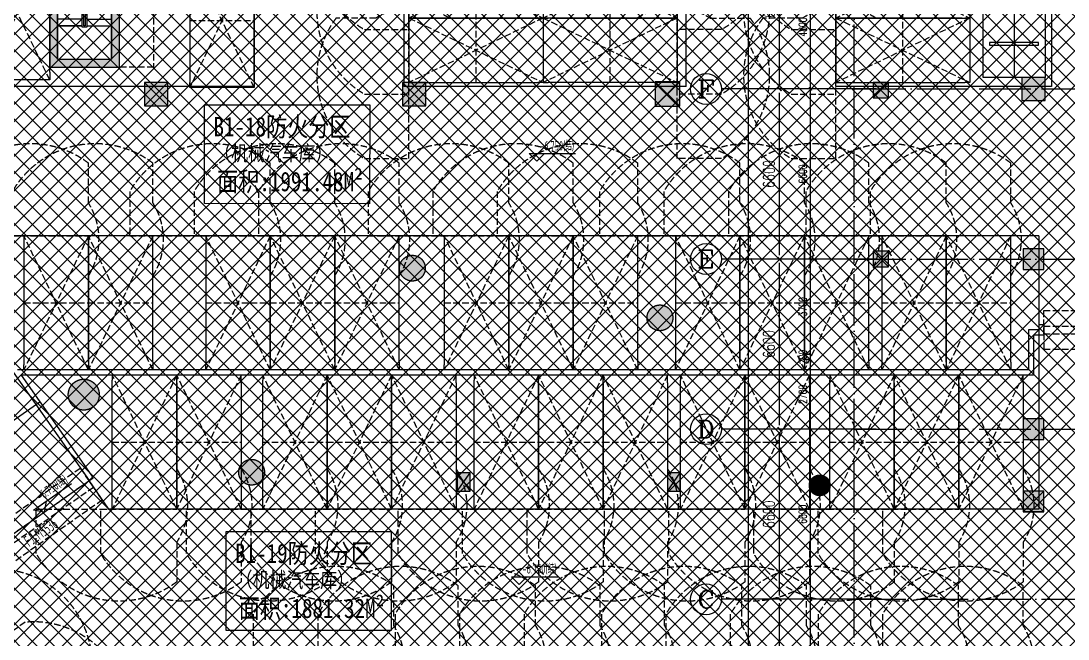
# Model space of a CAD drawing. Header units: millimetres. Extents: x 12325263 to 13848842, y -1463133 to 573208.
# Drawn here: x 12512532 to 12553135, y -875830 to -851848 of the extents above; entities that cross this region are included whole.
import ezdxf
from ezdxf.enums import TextEntityAlignment as Align
from ezdxf.xclip import XClip

# ---------------------------------------------------------------- set-up
doc = ezdxf.new("R2010")
doc.units = ezdxf.units.MM
doc.header["$LTSCALE"] = 1000
doc.header["$XCLIPFRAME"] = 0
for name, pattern in [('-2F平面$0$DASH', [0.35, 0.25, -0.1]), ('DASH', [0.35, 0.25, -0.1]), ('DOTE', [2.4200000000000004, 2, -0.2, 0.02, -0.2])]:
    doc.linetypes.add(name, pattern=pattern)
for name, color, linetype, plot in [('-2F平面$0$A-轨迹线', 8, 'Continuous', False), ('地下室柱网$0$$0$9', 1, 'Continuous', False), ('地下室柱网$0$9', 8, 'Continuous', False)]:
    doc.layers.add(name, color=color, linetype=linetype, plot=plot)
for name, color, linetype in [('-2F平面$0$PARTS-CAR公寓', 240, 'Continuous'), ('-2F平面$0$PARTS-CAR公寓-机械车位', 240, 'Continuous'), ('A-AXIS', 16, 'DOTE'), ('A-COLS', 6, 'Continuous'), ('A-WALL-PATT', 8, 'Continuous'), ('A_DIM_IDEN(索引符号)', 3, 'Continuous'), ('A_TEXT_NOTE(文字说明)', 7, 'Continuous'), ('AXIS', 3, 'Continuous'), ('AXIS_TEXT', 7, 'Continuous'), ('DIM-ELEV', 3, 'Continuous'), ('DIM-OTHER', 3, 'Continuous'), ('DRWD-DOOR', 2, 'Continuous'), ('DRWD-F-TEXT', 142, 'Continuous'), ('DRWD-WINDOW', 2, 'Continuous'), ('PUB_DIM', 83, 'Continuous'), ('PUB_HATCH', 8, 'Continuous'), ('ROAD-LINE', 20, 'Continuous'), ('TEXT', 7, 'Continuous'), ('WALL', 5, 'Continuous'), ('WALL-SHATCH', 8, 'Continuous'), ('人防墙', 6, 'Continuous'), ('人防门', 60, 'Continuous'), ('地下室柱网$0$$0$0q-柱0', 3, 'Continuous'), ('地下室柱网$0$$0$0q-柱填充', 5, 'Continuous'), ('地下室柱网$0$0q-柱0', 8, 'Continuous'), ('地下室柱网$0$0q-柱填充', 8, 'Continuous')]:
    doc.layers.add(name, color=color, linetype=linetype)
doc.styles.add('-宋体', font='', dxfattribs={"width": 0.7})
doc.styles.add('_TCH_AXIS', font='COMPLEX', dxfattribs={"bigfont": 'GBCBIG'})
doc.styles.add('_TCH_DIM', font='SIMPLEX.shx', dxfattribs={"width": 0.7, "bigfont": 'GBCBIG.shx'})
doc.styles.add('_TCH_DIM_T3', font='SIMPLEX.shx', dxfattribs={"width": 0.7058823529411765, "bigfont": 'GBCBIG.shx'})
doc.styles.add('COMPLEX', font='COMPLEX')
doc.styles.get("Standard").update_dxf_attribs({"font": 'gbenor.shx', "bigfont": 'gbcbig.shx'})
doc.styles.get('-宋体').set_extended_font_data('SimSun')
doc.dimstyles.new('_TCH_ARCH&&120', dxfattribs={"dimtxt": 306, "dimasz": 120, "dimexe": 300, "dimexo": 360, "dimgap": 147, "dimtad": 1, "dimdec": 0, "dimzin": 0, "dimdsep": 46, "dimtxsty": '_TCH_DIM_T3', "dimblk": 'ARCHTICK', "dimcen": 0.09, "dimclrt": 7, "dimazin": 2, "dimtfac": 1, "dimtdec": 0, "dimtix": 1, "dimtmove": 2, "dimatfit": 3, "dimfxl": 1, "dimfxlon": 1, "dimtolj": 1, "dimtzin": 0, "dimarcsym": 0})
doc.dimstyles.new('_TCH_ARCH&&150', dxfattribs={"dimtxt": 446.25, "dimasz": 150, "dimexe": 375, "dimexo": 450, "dimgap": 189.375, "dimtad": 1, "dimdec": 0, "dimzin": 0, "dimdsep": 46, "dimtxsty": '_TCH_DIM_T3', "dimblk": 'asdggshdfhsg_ArchTick', "dimcen": 0.09, "dimclrt": 7, "dimazin": 2, "dimtfac": 1, "dimtdec": 0, "dimtix": 1, "dimtmove": 2, "dimatfit": 3, "dimfxl": 1, "dimtolj": 1, "dimtzin": 0, "dimarcsym": 0})

# ---------------------------------------------------------------- blocks, each defined once
blk = doc.blocks.new('adgshg13-A$C7F010FC0')
at = {"layer": 'WALL-SHATCH'}
h = blk.add_hatch(color=256, dxfattribs=at)
h.dxf.hatch_style = 1
h.paths.add_polyline_path([(-60384.17120504379, -16880.89509773254), (-763.1647881269455, 197.4793643951416), (12587.61850607395, -13153.30393266678), (12587.61850607395, -157996.0197629929), (-162964.8506313562, -188820.4315237999), (-171262.3814957142, -180522.900662899), (-171262.3814957142, -31310.89849328995), (-150707.1909123659, -10755.70791006088), (-131860.0775495768, -7980.895098209381), (-99162.38149428368, -7980.895098209381), (-99162.38149428368, -4980.895097732544), (-76620.42811572552, -4980.895097732544), (-70107.65229141712, -16880.89509773254)], flags=16)
h.paths.add_polyline_path([(-60091.22944009304, -16380.89510011673), (-646.8769880533218, 646.876989364624), (12987.61850607395, -12987.61850786209), (12987.61850607395, -158331.9049158096), (-163100.5840539932, -189250.3835258484), (-171662.3814958334, -180688.5860877037), (-171662.3814958334, -31145.21306848526), (-150777.8961598873, -10260.7277340889), (-131896.6870943308, -7480.895098209381), (-99562.38149428368, -7480.895098209381), (-99562.38149428368, -4580.895097732544), (-76365.55243730545, -4580.895097732544), (-69907.50581622124, -16380.89510774612)])
blk = doc.blocks.new('adgshg13-A$C735837F7')
at = {"layer": 'TEXT', "color": 0}
for points in [[(711566095.2363145, 2542212022.126288), (711572399.9691687, 2542213122.282483), (711573060.062847, 2542209339.442765), (711566755.3299953, 2542208239.286571)], [(711569781.3161871, 2542195861.474205), (711576086.0490413, 2542196961.630401), (711576746.1427196, 2542193178.790682), (711570441.4098679, 2542192078.634488)]]:
    blk.add_lwpolyline(points, close=True, dxfattribs=at)
at = {"layer": 'TEXT', "color": 0, "style": '-宋体', "width": 0.8}
for s, height, p in [('B1-18防火分区', 750, (711566643.0626062, 2542210874.6702)), ('（机械汽车库）', 600, (711566834.3777014, 2542209944.00805)), ('面积:1991.48M²', 750, (711567151.8873678, 2542208801.887544)), ('B1-19防火分区', 750, (711570329.1424788, 2542194714.018117)), ('（机械汽车库）', 600, (711570520.457574, 2542193783.355968)), ('面积:1881.32M²', 750, (711570837.9672405, 2542192641.235462))]:
    blk.add_text(s, height=height, rotation=9.898345140070699, dxfattribs=at).set_placement(p)
blk = doc.blocks.new('adgshg13-Lmark11')
blk.add_line((-250, 250), (1250, 250))
blk.add_lwpolyline([(-250, 250), (250, 250), (0, 0), (-250, 250)], close=True)
at = {"color": 7, "width": 0.8}
blk.add_attdef('LMARK', text='', height=180, rotation=2.671023348505909e-06, dxfattribs=at).set_placement((1136.74821542413, 324.519974268107), align=Align.RIGHT)
blk = doc.blocks.new('adgshg13-FJLM5500')
at = {"layer": 'DRWD-WINDOW', "color": 1, "linetype": 'DASH'}
for p, q in [((-499.9999928474426, 5749.999990940094), (-499.9999928474426, 250)), ((99.99999952316284, 5749.999990701675), (-499.9999933242798, 5749.999990701675)), ((399.9999995231628, 5749.999990940094), (1000.000021457672, 5749.999991178513)), ((1000.000020980835, 5749.999990940094), (1000.000020980835, 249.9999995231628)), ((-499.9999928474426, 250), (99.99999904632568, 249.9999990463257)), ((1000.000020503998, 250), (400, 249.9999992847443))]:
    blk.add_line(p, q, dxfattribs=at)
at = {"layer": 'DRWD-WINDOW', "color": 2, "linetype": 'DASH'}
for p, q in [((99.99999952316284, 5749.99999833107), (100, 250)), ((99.99999952316284, 5750.000007152557), (399.9999995231628, 5750.00000667572)), ((399.9999995231628, 5749.99999833107), (400, 250)), ((100, 250), (400, 250))]:
    blk.add_line(p, q, dxfattribs=at)
blk = doc.blocks.new('adgshgsdtgdfg')
at = {"layer": 'PUB_HATCH'}
blk.add_hatch(color=256, dxfattribs=at).paths.add_polyline_path([(711560169.0095013, 2542212769.021452), (711559925.4091898, 2542212421.661569), (711562584.7300639, 2542212888.579644), (711561650.8880752, 2542218207.220256), (711558991.5786904, 2542217740.27117), (711559925.4091898, 2542212421.661569), (711560169.0095013, 2542212769.021452), (711559338.9329512, 2542217496.702899), (711561407.2880895, 2542217859.86043), (711562237.3698525, 2542213132.179899)])
at = {"layer": 'A_DIM_IDEN(索引符号)'}
for points in [[(711560066.782033, 2542216314.766193, 0, 0, 0), (711560561.3792369, 2542213497.857674, 0, 0, 0), (711561620.1822643, 2542213683.763967, 0, 0, 0), (711561360.7781363, 2542215161.163539, 120, 0, 0), (711561282.956898, 2542215604.383411, 0, 0, 0)], [(711561155.134243, 2542216505.860777, 0, 0, 0), (711561189.720849, 2542216308.874061, 120, 0, 0), (711561267.5407131, 2542215865.653947, 0, 0, 0)]]:
    blk.add_lwpolyline(points, format="xyseb", dxfattribs=at)
at = {"layer": '人防墙'}
for p, q in [((711558991.5730683, 2542217740.30321), (711561650.8939395, 2542218207.221286)), ((711559040.8197508, 2542217748.949841), (711559562.8704525, 2542217840.610426)), ((711559762.4902872, 2542217571.070222), (711561407.293628, 2542217859.861402)), ((711561407.293628, 2542217859.861402), (711562237.368583, 2542213132.189044)), ((711561650.8939395, 2542218207.221286), (711562584.730061, 2542212888.579645)), ((711558991.5730683, 2542217740.30321), (711559925.4091898, 2542212421.661569)), ((711559338.932951, 2542217496.702899), (711559762.4902872, 2542217571.070222)), ((711560169.0095013, 2542212769.021452), (711559338.9329511, 2542217496.702899)), ((711560169.0095013, 2542212769.021452), (711562237.3701787, 2542213132.179956)), ((711559925.4091898, 2542212421.661569), (711562584.730061, 2542212888.579645))]:
    blk.add_line(p, q, dxfattribs=at)
at = {"layer": '人防墙', "linetype": 'DASH'}
blk.add_lwpolyline([(711561650.8880752, 2542218207.220256), (711562955.9869095, 2542218436.039196), (711563890.0979049, 2542213117.445817), (711562560.302963, 2542212883.963164)], dxfattribs=at)
at = {"layer": '人防门'}
for p, q in [((711560534.9459286, 2542216264.978476), (711559584.4855366, 2542216098.095154)), ((711560524.5697637, 2542216324.074459), (711560692.0083821, 2542216353.473593)), ((711560905.029151, 2542214157.221752), (711560524.5697637, 2542216324.074459)), ((711560643.288564, 2542216284.001445), (711560594.0419116, 2542216275.354641)), ((711560953.7489688, 2542214226.6939), (711560594.0419116, 2542216275.354641)), ((711560953.7489688, 2542214226.6939), (711560594.0419116, 2542216275.354641)), ((711560643.288564, 2542216284.001445), (711561002.9956212, 2542214235.340704)), ((711560643.288564, 2542216284.001445), (711561002.9956212, 2542214235.340704)), ((711560692.0083818, 2542216353.473593), (711560849.9879932, 2542215453.723029)), ((711560702.384547, 2542216294.37761), (711561652.8449392, 2542216461.260933)), ((711560702.384547, 2542216294.377611), (711561652.8449392, 2542216461.260933)), ((711560747.347929, 2542216038.295018), (711561697.808321, 2542216205.17834)), ((711562012.5519996, 2542214412.600187), (711561652.8449507, 2542216461.26093)), ((711559584.4855468, 2542216098.09516), (711559574.109382, 2542216157.191143)), ((711559584.4855468, 2542216098.09516), (711559944.1925958, 2542214049.434417)), ((711560579.9093108, 2542216008.895883), (711559629.4489188, 2542215842.012561)), ((711560792.3113112, 2542215782.212425), (711561361.2757101, 2542215882.112084)), ((711561382.7835543, 2542215675.280683), (711561149.9441934, 2542215809.936076)), ((711561149.9441934, 2542215809.936076), (711561228.75106, 2542215640.613312)), ((711561704.0981307, 2542216169.350304), (711561307.4926085, 2542215837.049215)), ((711561307.4926085, 2542215837.049215), (711561382.7835543, 2542215675.280683)), ((711561724.0667167, 2542216055.619969), (711561351.1771274, 2542215743.189582)), ((711561558.2633772, 2542215916.699487), (711561742.7717032, 2542215949.095747)), ((711560624.8726931, 2542215752.813291), (711559674.4123011, 2542215585.929968)), ((711560669.8360751, 2542215496.730698), (711559719.3756833, 2542215329.847376)), ((711561185.0665407, 2542215734.472944), (711560796.8802114, 2542215409.225984)), ((711561228.75106, 2542215640.613312), (711560816.8487973, 2542215295.495651)), ((711560882.2380757, 2542215270.04724), (711561832.6984677, 2542215436.930562)), ((711561159.6755197, 2542215582.737474), (711561787.7350855, 2542215693.013155)), ((711560714.7994576, 2542215240.648105), (711559764.3390656, 2542215073.764783)), ((711560759.7628393, 2542214984.565513), (711559809.3024473, 2542214817.68219)), ((711560869.9568963, 2542215339.992962), (711561072.4677696, 2542214186.620886)), ((711560927.201458, 2542215013.964647), (711561877.6618497, 2542215180.84797)), ((711560804.7262218, 2542214728.48292), (711559854.2658296, 2542214561.599598)), ((711560972.16484, 2542214757.882055), (711561922.6252317, 2542214924.765377)), ((711561017.128222, 2542214501.799462), (711561967.588614, 2542214668.682784)), ((711560849.6896038, 2542214472.400327), (711559899.2292118, 2542214305.517005)), ((711560894.652986, 2542214216.317735), (711559944.192594, 2542214049.434412)), ((711559944.192594, 2542214049.434412), (711560894.652986, 2542214216.317735)), ((711561072.4677696, 2542214186.620886), (711560905.029151, 2542214157.221752)), ((711561002.9956212, 2542214235.340704), (711560953.7489688, 2542214226.6939)), ((711560953.7489688, 2542214226.6939), (711561002.9956212, 2542214235.340704)), ((711561062.0916045, 2542214245.716869), (711562012.5519962, 2542214412.600192)), ((711561062.0916045, 2542214245.716869), (711562012.5519962, 2542214412.600192)), ((711562237.3689048, 2542213132.187224), (711562012.5519996, 2542214412.600187)), ((711559944.1925958, 2542214049.434417), (711560169.0095013, 2542212769.021453)), ((711560169.0095013, 2542212769.021453), (711562237.3689048, 2542213132.187224))]:
    blk.add_line(p, q, dxfattribs=at)
at = {"layer": 'A_TEXT_NOTE(文字说明)', "style": '_TCH_DIM'}
for s, p in [('下', (711559842.6306053, 2542216398.544594)), ('上', (711560980.4484015, 2542216555.545475))]:
    blk.add_text(s, height=506.3829787234042, rotation=19.91715044346779, dxfattribs=at).set_placement(p)
blk = doc.blocks.new('*U503')
at = {"layer": '地下室柱网$0$0q-柱0'}
blk.add_lwpolyline([(-450, -450), (450.0000001192093, -449.9999995231628), (450.0000002384186, 450), (-449.9999997615814, 449.9999995231628)], close=True, dxfattribs=at)
at = {"layer": '地下室柱网$0$0q-柱填充'}
blk.add_solid([(-449.9999997615814, 449.9999995231628), (450.0000002384186, 450), (-450, -450), (450.0000001192093, -449.9999995231628)], dxfattribs=at)
at = {"layer": '地下室柱网$0$9'}
for p, q in [((-450, 449.9999995231628), (450, -449.9999995231628)), ((-449.9999997615814, -449.9999995231628), (450.0000002384186, 450.0000004768372))]:
    blk.add_line(p, q, dxfattribs=at)
blk = doc.blocks.new('*U426')
at = {"layer": '地下室柱网$0$0q-柱0'}
blk.add_lwpolyline([(-450, -450), (500.0000001192093, -449.9999995231628), (500.0000002384186, 500), (-449.9999997615814, 499.9999995231628)], close=True, dxfattribs=at)
at = {"layer": '地下室柱网$0$0q-柱填充'}
blk.add_solid([(-449.9999997615814, 499.9999995231628), (500.0000002384186, 500), (-450, -450), (500.0000001192093, -449.9999995231628)], dxfattribs=at)
at = {"layer": '地下室柱网$0$9'}
for p, q in [((-450, 499.9999995231628), (500, -449.9999995231628)), ((-449.9999997615814, -449.9999995231628), (500.0000002384186, 500.0000004768372))]:
    blk.add_line(p, q, dxfattribs=at)
blk = doc.blocks.new('*U495')
at = {"layer": '地下室柱网$0$0q-柱0'}
blk.add_lwpolyline([(-400.0000002384186, -400.0000004768372), (399.9999998807907, -400), (400, 399.9999995231628), (-400, 399.9999990463257)], close=True, dxfattribs=at)
at = {"layer": '地下室柱网$0$0q-柱填充'}
blk.add_solid([(-400, 399.9999990463257), (400, 399.9999995231628), (-400.0000002384186, -400.0000004768372), (399.9999998807907, -400)], dxfattribs=at)
at = {"layer": '地下室柱网$0$9'}
for p, q in [((-400.0000002384186, 399.9999990463257), (399.9999997615814, -400)), ((-400, -400), (400, 400))]:
    blk.add_line(p, q, dxfattribs=at)
blk = doc.blocks.new('*U505')
at = {"layer": '地下室柱网$0$$0$0q-柱0'}
blk.add_lwpolyline([(-250.0000002384186, -350.0000004768372), (249.9999998807907, -350), (250, 349.9999995231628), (-250, 349.9999990463257)], close=True, dxfattribs=at)
at = {"layer": '地下室柱网$0$$0$0q-柱填充'}
blk.add_solid([(-250, 349.9999990463257), (250, 349.9999995231628), (-250.0000002384186, -350.0000004768372), (249.9999998807907, -350)], dxfattribs=at)
at = {"layer": '地下室柱网$0$$0$9'}
for p, q in [((-250.0000002384186, 349.9999990463257), (249.9999997615814, -350)), ((-250, -350), (250, 350))]:
    blk.add_line(p, q, dxfattribs=at)
blk = doc.blocks.new('adgshg2qbj-gycw-bj-13-CAR-5')
for p, q in [((0.0005903244018554688, 3000.000000476837), (-1199.998638629913, 6000.000308513641)), ((0.00136113166809082, 6000.000000476837), (-0.0001807212829589844, -4.76837158203125e-07)), ((1200.001361370087, 5999.999691486359), (0.0005903244018554688, 3000.000000476837))]:
    blk.add_line(p, q)
blk.add_lwpolyline([(1200, -0.0003085136413574219), (-1200, 0.0003080368041992188), (-1199.998638629913, 6000.000308513641), (1200.001361370087, 5999.999691486359)], close=True)
at = {"extrusion": (0.0004477907749365409, -1.151045828340054e-10, 0.999999899741706), "elevation": -0.5373489295691889}
blk.add_lwpolyline([(949.9912678040404, 1350.001684188892), (-950.0030165936032, 1349.998325824689), (-950.0028394486168, 1249.998327255201), (949.9914447106081, 1250.001684665729)], close=True, dxfattribs=at)
blk = doc.blocks.new('adgshg2qbj-gycw-bj-13--2F平面$0$CAR-机械车位')
at = {"layer": '-2F平面$0$A-轨迹线', "color": 251, "linetype": '-2F平面$0$DASH'}
blk.add_lwpolyline([(2499.999999046326, 3642.523668289185, 0.2902472329864041), (2499.999999046326, 6480.476332187653), (2499.999999046326, 8022.202205896378, 0.4504144067848935), (-2948.500000476837, 6924.315240859985), (-2948.500000476837, 5200), (-4.76837158203125e-07, 5200.000000476837)], format="xyb", dxfattribs=at)
at = {"linetype": '-2F平面$0$DASH'}
for p, q in [((2500, 5200), (0, 4.76837158203125e-07)), ((2500, 0), (-4.76837158203125e-07, 5200.000000476837)), ((4.76837158203125e-07, 2600.000000238419), (2500.000000476837, 2600.000000238419))]:
    blk.add_line(p, q, dxfattribs=at)
for p, q in [((2500, 5200), (-4.76837158203125e-07, 5200.000000476837)), ((-4.76837158203125e-07, 5200.000000476837), (0, 199.9999990463257)), ((2499.999999523163, 299.9999995231628), (2500, 5200))]:
    blk.add_line(p, q)
blk.add_lwpolyline([(2499.999999523163, 299.9999995231628), (2500, 0), (0, 4.76837158203125e-07), (0, 199.9999990463257)])
blk = doc.blocks.new('*U506')
at = {"layer": '地下室柱网$0$$0$0q-柱0'}
blk.add_lwpolyline([(-300.0000002384186, -300.0000004768372), (299.9999998807907, -300), (300, 299.9999995231628), (-300, 299.9999990463257)], close=True, dxfattribs=at)
at = {"layer": '地下室柱网$0$$0$0q-柱填充'}
blk.add_solid([(-300, 299.9999990463257), (300, 299.9999995231628), (-300.0000002384186, -300.0000004768372), (299.9999998807907, -300)], dxfattribs=at)
at = {"layer": '地下室柱网$0$$0$9'}
for p, q in [((-300.0000002384186, 299.9999990463257), (299.9999997615814, -300)), ((-300, -300), (300, 300))]:
    blk.add_line(p, q, dxfattribs=at)
blk = doc.blocks.new('*U498')
at = {"layer": '地下室柱网$0$0q-柱填充'}
h = blk.add_hatch(color=256, dxfattribs=at)
h.dxf.hatch_style = 1
edge = h.paths.add_edge_path()
edge.add_arc((0, 0), 600, 0, 360)
at = {"layer": '地下室柱网$0$0q-柱0'}
blk.add_circle((0, 0), 600, dxfattribs=at)
blk = doc.blocks.new('*U499')
at = {"layer": '地下室柱网$0$0q-柱填充'}
h = blk.add_hatch(color=256, dxfattribs=at)
h.dxf.hatch_style = 1
edge = h.paths.add_edge_path()
edge.add_arc((0, 0), 500, 0, 360)
at = {"layer": '地下室柱网$0$0q-柱0'}
blk.add_circle((0, 0), 500, dxfattribs=at)
blk = doc.blocks.new('*U500')
at = {"layer": '地下室柱网$0$0q-柱填充'}
h = blk.add_hatch(color=256, dxfattribs=at)
h.dxf.hatch_style = 1
edge = h.paths.add_edge_path()
edge.add_arc((0, 0), 400, 0, 360)
at = {"layer": '地下室柱网$0$0q-柱0'}
blk.add_circle((0, 0), 400, dxfattribs=at)
at = {"layer": '地下室柱网$0$9'}
for p, q in [((-250.0000002384186, 299.9999990463257), (249.9999997615814, -299.9999999999999)), ((-250, -299.9999999999999), (250, 300))]:
    blk.add_line(p, q, dxfattribs=at)
blk = doc.blocks.new('A$C4C7A72D3')
at = {"layer": 'DIM-OTHER'}
for p, q in [((114753.9319807291, 57018.81677961466), (118785.5633765459, 61050.44817876839)), ((117299.5163923297, 54473.23236751556), (121331.1487468481, 58504.86472463608))]:
    blk.add_line(p, q, dxfattribs=at)
blk.add_lwpolyline([(119315.3325693402, 56489.0485458367, 0, 150, 0), (118891.0685004983, 56913.31261444022, 0, 0, 0), (109698.6803443432, 66105.70076847076, 0, 0, 0)], format="xyseb", dxfattribs=at)
at = {"layer": 'ROAD-LINE'}
for p, q in [((147062.9473922141, 78437.20467662788), (141954.9551961366, 107528.5239782338)), ((141350.3526283372, 77434.07902670046), (136318.0426648743, 106094.3686966905)), ((127314.0285237897, 94057.52384901023), (130565.3796913438, 75540.24908971763)), ((153136.4227517638, 92245.89927816391), (155306.8392385039, 79884.82343959785)), ((123477.8095605243, 82367.95909786387), (124852.784927357, 74537.12344026542)), ((155306.8392385039, 79884.82343959785), (147062.9473922141, 78437.20467662788)), ((141350.3526283372, 77434.07902670046), (130565.3796914611, 75540.2490897181)), ((124852.784927357, 74537.12344026542), (111674.4295155797, 72223.01805067039)), ((155817.3918893225, 74085.7333741181), (113228.7933344692, 66607.22013139678)), ((155817.3918893225, 74085.7333741181), (157650.5605606921, 63645.3699173925)), ((157650.5605606921, 63645.3699173925), (122141.7981979735, 57411.37256240821)), ((122141.7981978543, 57411.37256240821), (121189.7273903973, 58363.44336843467))]:
    blk.add_line(p, q, dxfattribs=at)
at = {"layer": 'WALL'}
for p, q in [((156610.9942980818, 70722.52331447671), (156414.0076688323, 70687.93620920274)), ((156414.0076688323, 70687.93620920274), (156448.5952550173, 70490.94966459251)), ((156610.9942980818, 70722.52331447671), (156680.1694711242, 70328.5502252595)), ((156448.5952550173, 70490.94966459251), (156054.6222685575, 70421.77550077206)), ((156054.6222685575, 70421.77550077206), (156322.7115308046, 68894.93625926971)), ((156680.1694711242, 70328.5502252595), (156286.1966707651, 70259.37609434105)), ((156286.1966707651, 70259.37609434105), (156554.285815835, 68732.53751945519)), ((156322.7115308046, 68894.93625926971), (117719.2461620569, 62116.76730632805)), ((156554.285815835, 68732.53751945519), (117891.9770282507, 61944.03644037014)), ((111913.8041208982, 67639.3666315081), (121189.7273904085, 58363.44336843467)), ((117891.9770284686, 61944.03644037177), (121331.1487466097, 58504.86472463631))]:
    blk.add_line(p, q, dxfattribs=at)
at = {"layer": '-2F平面$0$PARTS-CAR公寓', "rotation": 9.959552745483863}
blk.add_blockref('adgshg2qbj-gycw-bj-13-CAR-5', (153813.2525847591, 79978.12460697186), dxfattribs=at)
at = {"layer": '-2F平面$0$PARTS-CAR公寓-机械车位'}
for p, rotation in [((151293.8535070326, 84409.21701574349), 99.95953975250532), ((151726.235251775, 81946.89168691705), 99.95953975250532), ((134993.9547516014, 81547.11158132623), 99.95953975250532), ((122399.6298347544, 74056.25282621407), 9.959539752505313), ((114536.7130196001, 72979.65890503), 9.959539752505313), ((152158.6169965174, 79484.56635809015), 99.95953975250532), ((135426.336496463, 79084.78625154612), 99.95953975250532), ((135858.7182410862, 76622.46092319558), 99.95953975250532), ((153187.6094622519, 68344.38404226373), 9.959539752505313), ((150725.2841328215, 67912.00229740306), 9.959539752505313), ((147770.4694818053, 67393.28234338784), 9.959539752505313), ((145308.1441521551, 66960.9005985281), 9.959539752505313), ((142845.818822721, 66528.51885366463), 9.959539752505313), ((138938.7863658573, 65842.53058671742), 9.959539752505313), ((136476.461036196, 65410.14884185907), 9.959539752505313), ((134014.1357065346, 64977.7670969984), 9.959539752505313), ((129828.1553772595, 64242.8734331138), 9.959539752505313), ((127365.8300475962, 63810.49168825219), 9.959539752505313), ((124903.5047179367, 63378.10994339059), 9.959539752505313), ((120422.1690020394, 62591.39425087092), 9.959539752505313), ((117959.8436723854, 62159.01250600885), 9.959539752505313), ((156494.5432604458, 52274.64322948526), 9.957498498207146), ((154032.2025290634, 51842.34920931072), 9.957498498207146), ((150679.0345405247, 51253.57161474298), 9.957498441716474), ((148216.6938077006, 50821.27759695123), 9.957498441716474), ((145754.3849738631, 50388.93907976267), 9.957498441716425), ((142799.5825168993, 49870.01248693536), 9.957498441716474), ((140337.2417840753, 49437.71846914338), 9.957498441716474), ((137874.9329502489, 49005.37995195319), 9.957498441716425), ((134920.1315102484, 48486.58475637785), 9.957498441716474), ((132457.8226764109, 48054.24623918603), 9.957498441716425), ((115125.5402347948, 47313.02439165232), 315.0000000099715), ((116893.325305203, 45545.30910587404), 315.0000000099716)]:
    blk.add_blockref('adgshg2qbj-gycw-bj-13--2F平面$0$CAR-机械车位', p, dxfattribs=dict(at, rotation=rotation))
for p, xscale, rotation in [((134993.9161474612, 81547.10480260919), -0.9999999999999994, 279.9595397394577), ((135426.3364951406, 79084.78625154495), -0.9999999999999994, 279.9595397394577), ((135858.7182402406, 76622.46092319558), -0.9999999999999994, 279.9595397394577), ((153698.1075917277, 68230.99777269433), -0.9999999999999973, 189.9574984770449), ((151235.7668596413, 67798.70375299477), -0.9999999999999973, 189.9574984770449), ((148773.440960994, 67366.46243667672), -0.9999999999999983, 189.9574984770452), ((145531.5363768227, 66796.92484665103), -0.9999999999999973, 189.9574984770449), ((143069.2104781661, 66364.68353033112), -0.9999999999999983, 189.9574984770452), ((140114.4279585984, 65845.78056716989), -0.9999999999999973, 189.9574984770449), ((137652.0872262511, 65413.48654699326), -0.9999999999999973, 189.9574984770449), ((135189.761327615, 64981.24523067637), -0.9999999999999983, 189.9574984770452), ((132037.9989504721, 64427.71658945153), -0.9999999999999973, 189.9574984770449), ((129575.6582181267, 63995.4225692756), -0.9999999999999973, 189.9574984770449), ((127113.3323194887, 63563.18125295918), -0.9999999999999983, 189.9574984770452), ((123831.8737378027, 62987.14090108941), -0.9999999999999973, 189.9574984770449), ((121369.5478391442, 62554.89958477113), -0.9999999999999983, 189.9574984770452)]:
    blk.add_blockref('adgshg2qbj-gycw-bj-13--2F平面$0$CAR-机械车位', p, dxfattribs=dict(at, xscale=xscale, rotation=rotation))
blk.add_blockref('adgshgsdtgdfg', (-711443013.0291172, -2542138516.673752))
for name, p, rotation in [('*U506', (148812.4712722991, 78592.51479736599), 9.958774256191969), ('*U426', (140667.796421241, 76984.75344307162), 9.958774256191969), ('*U503', (131011.1349985376, 75314.56927144481), 9.958774256191969), ('*U503', (121161.8105763122, 73585.17387963901), 9.958774256191969), ('*U506', (149945.2252535541, 72141.20729768695), 9.958774256191969), ('*U499', (132113.327626409, 68650.49432130274), 44.99999999877481), ('*U499', (141900.9702981655, 68413.52057699184), 9.958774254879105), ('*U495', (157400.5869687125, 63905.09477013675), 9.958774256191969), ('*U500', (149128.3803324196, 63082.46547890664), 9.958774254879215), ('*U505', (143532.1447541267, 62232.83717854531), 9.958774256191969), ('*U498', (120411.7987890411, 61613.99829476466), 45.00000001820265), ('*U505', (135504.9453493413, 60823.37993426737), 9.958774256191969), ('*U499', (127341.4452445358, 59775.52066291426), 45.00000001812894)]:
    blk.add_blockref(name, p, dxfattribs=dict(rotation=rotation))
at = {"layer": 'DIM-ELEV'}
ref = blk.add_blockref('adgshg13-Lmark11', (136149.5511533022, 73569.0912580511), dxfattribs=dict(at, xscale=1.2, yscale=1.2, zscale=1.2, rotation=9.959539720046465))
ref.add_attrib('LMARK', '-6.750(结)', dxfattribs={"layer": '0', "color": 7, "height": 359.9999999999999, "rotation": 9.959538066094114, "width": 0.7000000000000001}).set_placement((137500.6291943789, 74234.39510393166), align=Align.RIGHT)
ref = blk.add_blockref('adgshg13-Lmark11', (119690.8044068683, 56864.52038288186), dxfattribs=dict(at, xscale=1.2, yscale=1.2, zscale=1.2, rotation=45.00000002561325))
ref.add_attrib('LMARK', '-6.750(结)', dxfattribs={"layer": '0', "color": 7, "height": 359.9999999999999, "rotation": 44.99999751913277, "width": 0.7000000000000001}).set_placement((120415.0078666005, 58184.96365308785), align=Align.RIGHT)
ref = blk.add_blockref('adgshg13-Lmark11', (138312.7848571539, 57283.19681453682), dxfattribs=dict(at, xscale=1.2, yscale=1.2, zscale=1.2, rotation=9.959539720046465))
ref.add_attrib('LMARK', '-6.750(结)', dxfattribs={"layer": '0', "color": 7, "height": 359.9999999999999, "rotation": 9.959538066094114, "width": 0.7000000000000001}).set_placement((139663.8628982306, 57948.50066041946), align=Align.RIGHT)
at = {"layer": 'DRWD-DOOR', "color": 2}
for p, rotation in [((162352.179751873, 71273.6954445839), 99.95868079644173), ((121648.2230903991, 58256.25365161803), 135.0000000732871)]:
    blk.add_blockref('adgshg13-FJLM5500', p, dxfattribs=dict(at, rotation=rotation))
at = {"layer": 'TEXT'}
blk.add_blockref('adgshg13-A$C735837F7', (-711443013.0291172, -2542138516.673752), dxfattribs=at)
at = {"layer": 'WALL', "color": 1}
blk.add_blockref('adgshg13-A$C7F010FC0', (210433.0120974779, 205503.5692701337), dxfattribs=at)
at = {"layer": 'DRWD-F-TEXT', "width": 0.6}
blk.add_text('FJLM5536', height=450, rotation=45.00000959331547, dxfattribs=at).set_placement((119357.9516808782, 55414.9442024224))
blk = doc.blocks.new('_AXISO')
blk.add_circle((0, 0), 0.5)
at = {"layer": 'AXIS_TEXT', "style": 'COMPLEX', "width": 1.041666666666667}
blk.add_attdef('A', text='', height=0.56, dxfattribs=at).set_placement((-0.25, -0.28), (0.25, -0.28), align=Align.FIT)
blk = doc.blocks.new('asdggshdfhsg_ArchTick')
at = {"color": 0, "linetype": 'ByBlock', "const_width": 0.4}
blk.add_lwpolyline([(-0.5, -0.5), (0.5, 0.5)], dxfattribs=at)
blk = doc.blocks.new('*D5258')
at = {"layer": 'AXIS', "color": 0, "lineweight": -2, "transparency": 16777216}
for p, q in [((12411816.81071017, 1078989.759090748), (12406941.81071017, 1078989.759090748)), ((12407316.81071017, 996139.7590900625), (12407316.81071017, 1078839.759090748)), ((12411816.81071017, 995989.7590900625), (12406941.81071017, 995989.7590900625))]:
    blk.add_line(p, q, dxfattribs=at)
at = {"layer": 'Defpoints', "color": 0, "transparency": 16777216}
for p in [(12407316.81071017, 1078989.759090748), (12412266.81071017, 1078989.759090748), (12412266.81071017, 995989.7590900625)]:
    blk.add_point(p, dxfattribs=at)
at = {"layer": 'AXIS', "color": 0, "lineweight": -2, "transparency": 16777216, "xscale": 150, "yscale": 150, "zscale": 150}
for p, rotation in [((12407316.81071017, 1078989.759090748), 90), ((12407316.81071017, 995989.7590900625), 270)]:
    blk.add_blockref('asdggshdfhsg_ArchTick', p, dxfattribs=dict(at, rotation=rotation))
at = {"layer": 'AXIS', "color": 7, "transparency": 16777216, "insert": (12406904.31071017, 1037489.759090407), "char_height": 446.25, "attachment_point": 5, "rotation": 90, "style": '_TCH_DIM_T3'}
blk.add_mtext('\\A1;83000', dxfattribs=at)
blk = doc.blocks.new('*D5261')
at = {"layer": 'AXIS', "color": 0, "lineweight": -2, "transparency": 16777216}
for p, q in [((12411816.81071017, 1007589.759090064), (12408141.81071017, 1007589.759090064)), ((12408516.81071017, 1001139.759090064), (12408516.81071017, 1007439.759090064)), ((12411816.81071017, 1000989.759090064), (12408141.81071017, 1000989.759090064))]:
    blk.add_line(p, q, dxfattribs=at)
at = {"layer": 'Defpoints', "color": 0, "transparency": 16777216}
for p in [(12408516.81071017, 1007589.759090064), (12412266.81071017, 1007589.759090064), (12412266.81071017, 1000989.759090064)]:
    blk.add_point(p, dxfattribs=at)
at = {"layer": 'AXIS', "color": 0, "lineweight": -2, "transparency": 16777216, "xscale": 150, "yscale": 150, "zscale": 150}
for p, rotation in [((12408516.81071017, 1007589.759090064), 90), ((12408516.81071017, 1000989.759090064), 270)]:
    blk.add_blockref('asdggshdfhsg_ArchTick', p, dxfattribs=dict(at, rotation=rotation))
at = {"layer": 'AXIS', "color": 7, "transparency": 16777216, "insert": (12408104.31071017, 1004289.759090066), "char_height": 446.25, "attachment_point": 5, "rotation": 90, "style": '_TCH_DIM_T3'}
blk.add_mtext('\\A1;6600', dxfattribs=at)
blk = doc.blocks.new('*D5262')
at = {"layer": 'AXIS', "color": 0, "lineweight": -2, "transparency": 16777216}
for p, q in [((12411816.81071017, 1014189.759090064), (12408141.81071017, 1014189.759090064)), ((12408516.81071017, 1007739.759090064), (12408516.81071017, 1014039.759090064)), ((12411816.81071017, 1007589.759090064), (12408141.81071017, 1007589.759090064))]:
    blk.add_line(p, q, dxfattribs=at)
at = {"layer": 'Defpoints', "color": 0, "transparency": 16777216}
for p in [(12408516.81071017, 1014189.759090064), (12412266.81071017, 1014189.759090064), (12412266.81071017, 1007589.759090064)]:
    blk.add_point(p, dxfattribs=at)
at = {"layer": 'AXIS', "color": 0, "lineweight": -2, "transparency": 16777216, "xscale": 150, "yscale": 150, "zscale": 150}
for p, rotation in [((12408516.81071017, 1014189.759090064), 90), ((12408516.81071017, 1007589.759090064), 270)]:
    blk.add_blockref('asdggshdfhsg_ArchTick', p, dxfattribs=dict(at, rotation=rotation))
at = {"layer": 'AXIS', "color": 7, "transparency": 16777216, "insert": (12408104.31071017, 1010889.759090066), "char_height": 446.25, "attachment_point": 5, "rotation": 90, "style": '_TCH_DIM_T3'}
blk.add_mtext('\\A1;6600', dxfattribs=at)
blk = doc.blocks.new('*D5263')
at = {"layer": 'AXIS', "color": 0, "lineweight": -2, "transparency": 16777216}
for p, q in [((12411816.81071017, 1020789.759090064), (12408141.81071017, 1020789.759090064)), ((12408516.81071017, 1014339.759090064), (12408516.81071017, 1020639.759090064)), ((12411816.81071017, 1014189.759090064), (12408141.81071017, 1014189.759090064))]:
    blk.add_line(p, q, dxfattribs=at)
at = {"layer": 'Defpoints', "color": 0, "transparency": 16777216}
for p in [(12408516.81071017, 1020789.759090064), (12412266.81071017, 1020789.759090064), (12412266.81071017, 1014189.759090064)]:
    blk.add_point(p, dxfattribs=at)
at = {"layer": 'AXIS', "color": 0, "lineweight": -2, "transparency": 16777216, "xscale": 150, "yscale": 150, "zscale": 150}
for p, rotation in [((12408516.81071017, 1020789.759090064), 90), ((12408516.81071017, 1014189.759090064), 270)]:
    blk.add_blockref('asdggshdfhsg_ArchTick', p, dxfattribs=dict(at, rotation=rotation))
at = {"layer": 'AXIS', "color": 7, "transparency": 16777216, "insert": (12408104.31071017, 1017489.759090066), "char_height": 446.25, "attachment_point": 5, "rotation": 90, "style": '_TCH_DIM_T3'}
blk.add_mtext('\\A1;6600', dxfattribs=at)
blk = doc.blocks.new('*D5264')
at = {"layer": 'AXIS', "color": 0, "lineweight": -2, "transparency": 16777216}
for p, q in [((12411816.81071017, 1027389.759090064), (12408141.81071017, 1027389.759090064)), ((12408516.81071017, 1020939.759090064), (12408516.81071017, 1027239.759090064)), ((12411816.81071017, 1020789.759090064), (12408141.81071017, 1020789.759090064))]:
    blk.add_line(p, q, dxfattribs=at)
at = {"layer": 'Defpoints', "color": 0, "transparency": 16777216}
for p in [(12408516.81071017, 1027389.759090064), (12412266.81071017, 1027389.759090064), (12412266.81071017, 1020789.759090064)]:
    blk.add_point(p, dxfattribs=at)
at = {"layer": 'AXIS', "color": 0, "lineweight": -2, "transparency": 16777216, "xscale": 150, "yscale": 150, "zscale": 150}
for p, rotation in [((12408516.81071017, 1027389.759090064), 90), ((12408516.81071017, 1020789.759090064), 270)]:
    blk.add_blockref('asdggshdfhsg_ArchTick', p, dxfattribs=dict(at, rotation=rotation))
at = {"layer": 'AXIS', "color": 7, "transparency": 16777216, "insert": (12408104.31071017, 1024089.759090066), "char_height": 446.25, "attachment_point": 5, "rotation": 90, "style": '_TCH_DIM_T3'}
blk.add_mtext('\\A1;6600', dxfattribs=at)
blk = doc.blocks.new('*D5265')
at = {"layer": 'AXIS', "color": 0, "lineweight": -2, "transparency": 16777216}
for p, q in [((12411816.81071017, 1033989.759090064), (12408141.81071017, 1033989.759090064)), ((12408516.81071017, 1027539.759090064), (12408516.81071017, 1033839.759090064)), ((12411816.81071017, 1027389.759090064), (12408141.81071017, 1027389.759090064))]:
    blk.add_line(p, q, dxfattribs=at)
at = {"layer": 'Defpoints', "color": 0, "transparency": 16777216}
for p in [(12408516.81071017, 1033989.759090064), (12412266.81071017, 1033989.759090064), (12412266.81071017, 1027389.759090064)]:
    blk.add_point(p, dxfattribs=at)
at = {"layer": 'AXIS', "color": 0, "lineweight": -2, "transparency": 16777216, "xscale": 150, "yscale": 150, "zscale": 150}
for p, rotation in [((12408516.81071017, 1033989.759090064), 90), ((12408516.81071017, 1027389.759090064), 270)]:
    blk.add_blockref('asdggshdfhsg_ArchTick', p, dxfattribs=dict(at, rotation=rotation))
at = {"layer": 'AXIS', "color": 7, "transparency": 16777216, "insert": (12408104.31071017, 1030689.759090066), "char_height": 446.25, "attachment_point": 5, "rotation": 90, "style": '_TCH_DIM_T3'}
blk.add_mtext('\\A1;6600', dxfattribs=at)
blk = doc.blocks.new('_FZH')
blk.add_lwpolyline([(-0.5, -0.5), (0.5, -0.5), (0.5, 0.5), (-0.5, 0.5)], close=True)
at = {"layer": 'PUB_HATCH'}
blk.add_solid([(-0.5, -0.5), (0.5, -0.5), (-0.5, 0.5), (0.5, 0.5)], dxfattribs=at)
blk = doc.blocks.new('_YZH')
blk.add_circle((0, 0), 0.5)
at = {"layer": 'PUB_HATCH', "const_width": 0.5}
blk.add_lwpolyline([(-0.25, 0, 1), (0.25, 0, 1)], format="xyb", close=True, dxfattribs=at)
blk = doc.blocks.new('asdfdsfds')
at = {"layer": 'A-COLS', "rotation": 270}
for p, xscale, yscale, zscale in [((-52499.98514414765, 31400.00000022352), 900, 900, 900), ((-52499.98514414765, 24800.00000022352), 800, 800, 800), ((-52499.98514414765, 18200.00000022352), 800, 800, 800), ((-52499.98514414765, 15400.00000022352), 800, 800, 800)]:
    blk.add_blockref('_FZH', p, dxfattribs=dict(at, xscale=xscale, yscale=yscale, zscale=zscale))
at = {"layer": 'A-COLS', "xscale": 800, "yscale": 800, "zscale": 800}
blk.add_blockref('_YZH', (-60791.28158589453, 16019.82364692329), dxfattribs=at)
blk = doc.blocks.new('_ArchTick')
at = {"color": 0, "linetype": 'ByBlock', "const_width": 0.4}
blk.add_lwpolyline([(-0.5, -0.5), (0.5, 0.5)], dxfattribs=at)
blk = doc.blocks.new('*D4810')
at = {"layer": 'Defpoints', "color": 0, "transparency": 16777216}
for p in [(12543146.81071018, -849686.5550124244), (12546746.81071018, -849686.5550124244), (12546746.81071018, -854486.7857499645)]:
    blk.add_point(p, dxfattribs=at)
at = {"layer": 'PUB_DIM', "color": 0, "lineweight": -2, "transparency": 16777216}
for p, q in [((12543147.81071018, -849686.5550124244), (12542846.81071018, -849686.5550124244)), ((12543146.81071018, -854486.7857499645), (12543146.81071018, -849686.5550124244)), ((12543147.81071018, -854486.7857499645), (12542846.81071018, -854486.7857499645))]:
    blk.add_line(p, q, dxfattribs=at)
at = {"layer": 'PUB_DIM', "color": 0, "lineweight": -2, "transparency": 16777216, "xscale": 120, "yscale": 120, "zscale": 120}
for p, rotation in [((12543146.81071018, -849686.5550124244), 90), ((12543146.81071018, -854486.7857499645), 270)]:
    blk.add_blockref('_ArchTick', p, dxfattribs=dict(at, rotation=rotation))
at = {"layer": 'PUB_DIM', "color": 7, "transparency": 16777216, "insert": (12542846.81071018, -852086.6703811925), "char_height": 306, "attachment_point": 5, "rotation": 90, "style": '_TCH_DIM_T3'}
blk.add_mtext('\\A1;4800', dxfattribs=at)
blk = doc.blocks.new('*D4811')
at = {"layer": 'Defpoints', "color": 0, "transparency": 16777216}
for p in [(12543146.81071018, -854486.7857499645), (12546746.81071018, -854486.7857499645), (12546746.81071018, -861086.7857499648)]:
    blk.add_point(p, dxfattribs=at)
at = {"layer": 'PUB_DIM', "color": 0, "lineweight": -2, "transparency": 16777216}
for p, q in [((12543147.81071018, -854486.7857499645), (12542846.81071018, -854486.7857499645)), ((12543146.81071018, -861086.7857499648), (12543146.81071018, -854486.7857499645)), ((12543147.81071018, -861086.7857499648), (12542846.81071018, -861086.7857499648))]:
    blk.add_line(p, q, dxfattribs=at)
at = {"layer": 'PUB_DIM', "color": 0, "lineweight": -2, "transparency": 16777216, "xscale": 120, "yscale": 120, "zscale": 120}
for p, rotation in [((12543146.81071018, -854486.7857499645), 90), ((12543146.81071018, -861086.7857499648), 270)]:
    blk.add_blockref('_ArchTick', p, dxfattribs=dict(at, rotation=rotation))
at = {"layer": 'PUB_DIM', "color": 7, "transparency": 16777216, "insert": (12542846.81071018, -857786.7857499627), "char_height": 306, "attachment_point": 5, "rotation": 90, "style": '_TCH_DIM_T3'}
blk.add_mtext('\\A1;6600', dxfattribs=at)
blk = doc.blocks.new('*D4812')
at = {"layer": 'Defpoints', "color": 0, "transparency": 16777216}
for p in [(12543146.81071018, -861086.7857499648), (12546746.81071018, -861086.7857499648), (12546746.81071018, -864786.785750274)]:
    blk.add_point(p, dxfattribs=at)
at = {"layer": 'PUB_DIM', "color": 0, "lineweight": -2, "transparency": 16777216}
for p, q in [((12543147.81071018, -861086.7857499648), (12542846.81071018, -861086.7857499648)), ((12543146.81071018, -864786.785750274), (12543146.81071018, -861086.7857499648)), ((12543147.81071018, -864786.785750274), (12542846.81071018, -864786.785750274))]:
    blk.add_line(p, q, dxfattribs=at)
at = {"layer": 'PUB_DIM', "color": 0, "lineweight": -2, "transparency": 16777216, "xscale": 120, "yscale": 120, "zscale": 120}
for p, rotation in [((12543146.81071018, -861086.7857499648), 90), ((12543146.81071018, -864786.785750274), 270)]:
    blk.add_blockref('_ArchTick', p, dxfattribs=dict(at, rotation=rotation))
at = {"layer": 'PUB_DIM', "color": 7, "transparency": 16777216, "insert": (12542846.81071018, -862936.7857501174), "char_height": 306, "attachment_point": 5, "rotation": 90, "style": '_TCH_DIM_T3'}
blk.add_mtext('\\A1;3700', dxfattribs=at)
blk = doc.blocks.new('*D4813')
at = {"layer": 'Defpoints', "color": 0, "transparency": 16777216}
for p in [(12543146.81071018, -864786.785750274), (12546746.81071018, -864786.785750274), (12546746.81071018, -864986.7857502281)]:
    blk.add_point(p, dxfattribs=at)
at = {"layer": 'PUB_DIM', "color": 0, "lineweight": -2, "transparency": 16777216}
for p, q in [((12543147.81071018, -864786.785750274), (12542846.81071018, -864786.785750274)), ((12543146.81071018, -864786.785750274), (12543146.81071018, -864666.785750274)), ((12543146.81071018, -864986.7857502281), (12543146.81071018, -864786.785750274)), ((12543147.81071018, -864986.7857502281), (12542846.81071018, -864986.7857502281)), ((12543146.81071018, -864986.7857502281), (12543146.81071018, -865106.7857502281))]:
    blk.add_line(p, q, dxfattribs=at)
at = {"layer": 'PUB_DIM', "color": 0, "lineweight": -2, "transparency": 16777216, "xscale": 120, "yscale": 120, "zscale": 120}
for p, rotation in [((12543146.81071018, -864786.785750274), 270), ((12543146.81071018, -864986.7857502281), 90)]:
    blk.add_blockref('_ArchTick', p, dxfattribs=dict(at, rotation=rotation))
at = {"layer": 'PUB_DIM', "color": 7, "transparency": 16777216, "insert": (12542846.81071018, -864886.785750249), "char_height": 306, "attachment_point": 5, "rotation": 90, "style": '_TCH_DIM_T3'}
blk.add_mtext('\\A1;200', dxfattribs=at)
blk = doc.blocks.new('*D4814')
at = {"layer": 'Defpoints', "color": 0, "transparency": 16777216}
for p in [(12543146.81071018, -864986.7857502281), (12546746.81071018, -864986.7857502281), (12546746.81071018, -867686.7857499646)]:
    blk.add_point(p, dxfattribs=at)
at = {"layer": 'PUB_DIM', "color": 0, "lineweight": -2, "transparency": 16777216}
for p, q in [((12543147.81071018, -864986.7857502281), (12542846.81071018, -864986.7857502281)), ((12543146.81071018, -867686.7857499646), (12543146.81071018, -864986.7857502281)), ((12543147.81071018, -867686.7857499646), (12542846.81071018, -867686.7857499646))]:
    blk.add_line(p, q, dxfattribs=at)
at = {"layer": 'PUB_DIM', "color": 0, "lineweight": -2, "transparency": 16777216, "xscale": 120, "yscale": 120, "zscale": 120}
for p, rotation in [((12543146.81071018, -864986.7857502281), 90), ((12543146.81071018, -867686.7857499646), 270)]:
    blk.add_blockref('_ArchTick', p, dxfattribs=dict(at, rotation=rotation))
at = {"layer": 'PUB_DIM', "color": 7, "transparency": 16777216, "insert": (12542846.81071018, -866336.7857500945), "char_height": 306, "attachment_point": 5, "rotation": 90, "style": '_TCH_DIM_T3'}
blk.add_mtext('\\A1;2700', dxfattribs=at)
blk = doc.blocks.new('*D4815')
at = {"layer": 'Defpoints', "color": 0, "transparency": 16777216}
for p in [(12543146.81071018, -867686.7857499646), (12546746.81071018, -867686.7857499646), (12546746.81071018, -874286.7857499645)]:
    blk.add_point(p, dxfattribs=at)
at = {"layer": 'PUB_DIM', "color": 0, "lineweight": -2, "transparency": 16777216}
for p, q in [((12543147.81071018, -867686.7857499646), (12542846.81071018, -867686.7857499646)), ((12543146.81071018, -874286.7857499645), (12543146.81071018, -867686.7857499646)), ((12543147.81071018, -874286.7857499645), (12542846.81071018, -874286.7857499645))]:
    blk.add_line(p, q, dxfattribs=at)
at = {"layer": 'PUB_DIM', "color": 0, "lineweight": -2, "transparency": 16777216, "xscale": 120, "yscale": 120, "zscale": 120}
for p, rotation in [((12543146.81071018, -867686.7857499646), 90), ((12543146.81071018, -874286.7857499645), 270)]:
    blk.add_blockref('_ArchTick', p, dxfattribs=dict(at, rotation=rotation))
at = {"layer": 'PUB_DIM', "color": 7, "transparency": 16777216, "insert": (12542846.81071018, -870986.7857499627), "char_height": 306, "attachment_point": 5, "rotation": 90, "style": '_TCH_DIM_T3'}
blk.add_mtext('\\A1;6600', dxfattribs=at)
blk = doc.blocks.new('*D4816')
at = {"layer": 'Defpoints', "color": 0, "transparency": 16777216}
for p in [(12543146.81071018, -874286.7857499645), (12546746.81071018, -874286.7857499645), (12546746.81071018, -880886.7857499648)]:
    blk.add_point(p, dxfattribs=at)
at = {"layer": 'PUB_DIM', "color": 0, "lineweight": -2, "transparency": 16777216}
for p, q in [((12543147.81071018, -874286.7857499645), (12542846.81071018, -874286.7857499645)), ((12543146.81071018, -880886.7857499648), (12543146.81071018, -874286.7857499645)), ((12543147.81071018, -880886.7857499648), (12542846.81071018, -880886.7857499648))]:
    blk.add_line(p, q, dxfattribs=at)
at = {"layer": 'PUB_DIM', "color": 0, "lineweight": -2, "transparency": 16777216, "xscale": 120, "yscale": 120, "zscale": 120}
for p, rotation in [((12543146.81071018, -874286.7857499645), 90), ((12543146.81071018, -880886.7857499648), 270)]:
    blk.add_blockref('_ArchTick', p, dxfattribs=dict(at, rotation=rotation))
at = {"layer": 'PUB_DIM', "color": 7, "transparency": 16777216, "insert": (12542846.81071018, -877586.7857499627), "char_height": 306, "attachment_point": 5, "rotation": 90, "style": '_TCH_DIM_T3'}
blk.add_mtext('\\A1;6600', dxfattribs=at)
blk = doc.blocks.new('qlzw')
at = {"layer": 'A-AXIS'}
for p, q in [((12411416.81071017, 979489.7590900625), (12411416.81071017, 1082089.759090747)), ((12411416.81071017, 1027389.759090065), (12486866.81071017, 1027389.759090064)), ((12411416.81071017, 1020789.759090065), (12486866.81071017, 1020789.759090064)), ((12411416.81071017, 1014189.759090065), (12486866.81071017, 1014189.759090064)), ((12411416.81071017, 1007589.759090065), (12486866.81071017, 1007589.759090064))]:
    blk.add_line(p, q, dxfattribs=at)
at = {"layer": 'AXIS'}
for p, q in [((12412266.81071017, 1027389.759090064), (12406266.81071017, 1027389.759090064)), ((12412266.81071017, 1020789.759090064), (12406266.81071017, 1020789.759090064)), ((12412266.81071017, 1014189.759090064), (12406266.81071017, 1014189.759090064)), ((12412266.81071017, 1007589.759090064), (12406266.81071017, 1007589.759090064))]:
    blk.add_line(p, q, dxfattribs=at)
ref = blk.add_blockref('_AXISO', (12405666.81071017, 1027389.759090064), dxfattribs=dict(at, xscale=1200, yscale=1200, zscale=1200))
ref.add_attrib('A', 'F', dxfattribs={"layer": 'AXIS_TEXT', "height": 678.8225099390856, "style": '_TCH_AXIS', "width": 1.312500000003148}).set_placement((12405327.3994552, 1027050.347835095), (12406006.22196514, 1027050.347835095), align=Align.FIT)
ref = blk.add_blockref('_AXISO', (12405666.81071017, 1020789.759090064), dxfattribs=dict(at, xscale=1200, yscale=1200, zscale=1200))
ref.add_attrib('A', 'E', dxfattribs={"layer": 'AXIS_TEXT', "height": 678.8225099390856, "style": '_TCH_AXIS', "width": 1.312500000003148}).set_placement((12405327.3994552, 1020450.347835095), (12406006.22196514, 1020450.347835095), align=Align.FIT)
ref = blk.add_blockref('_AXISO', (12405666.81071017, 1014189.759090064), dxfattribs=dict(at, xscale=1200, yscale=1200, zscale=1200))
ref.add_attrib('A', 'D', dxfattribs={"layer": 'AXIS_TEXT', "height": 678.8225099390856, "style": '_TCH_AXIS', "width": 1.235294117650021}).set_placement((12405327.3994552, 1013850.347835095), (12406006.22196514, 1013850.347835095), align=Align.FIT)
ref = blk.add_blockref('_AXISO', (12405666.81071017, 1007589.759090064), dxfattribs=dict(at, xscale=1200, yscale=1200, zscale=1200))
ref.add_attrib('A', 'C', dxfattribs={"layer": 'AXIS_TEXT', "height": 678.8225099390856, "style": '_TCH_AXIS', "width": 1.400000000003358}).set_placement((12405327.3994552, 1007250.347835095), (12406006.22196514, 1007250.347835095), align=Align.FIT)
for p1, p2, distance, picture, middle in [((12412266.81071017, 995989.7590900625), (12412266.81071017, 1078989.759090748), 4950, '*D5258', (12406904.31071017, 1037489.759090407)), ((12412266.81071017, 1027389.759090064), (12412266.81071017, 1033989.759090064), 3750, '*D5265', (12408104.31071017, 1030689.759090066)), ((12412266.81071017, 1020789.759090064), (12412266.81071017, 1027389.759090064), 3750, '*D5264', (12408104.31071017, 1024089.759090066)), ((12412266.81071017, 1014189.759090064), (12412266.81071017, 1020789.759090064), 3750, '*D5263', (12408104.31071017, 1017489.759090066)), ((12412266.81071017, 1007589.759090064), (12412266.81071017, 1014189.759090064), 3750, '*D5262', (12408104.31071017, 1010889.759090066)), ((12412266.81071017, 1000989.759090064), (12412266.81071017, 1007589.759090064), 3750, '*D5261', (12408104.31071017, 1004289.759090066))]:
    dim = blk.add_aligned_dim(p1=p1, p2=p2, distance=distance, dimstyle='_TCH_ARCH&&150', dxfattribs=at)
    dim.commit()
    dim.dimension.update_dxf_attribs({"geometry": picture, "text_midpoint": middle})

msp = doc.modelspace()

# ---------------------------------------------------------------- block references
ref = msp.add_blockref('A$C4C7A72D3', (12385714.85333347, -906209.5211575599), dxfattribs=dict(rotation=350.041249254255))
XClip(ref).set_block_clipping_path([(223442.85848776624, 85923.1187333744), (220542.79614323564, 85923.14223919064), (220542.85794921033, 89292.82327550603), (211526.91503559053, 89292.81013112981), (210631.4331447985, 94392.80805835268), (206113.36859029531, 94392.80254184548), (206001.43151877634, 95030.31273446558), (204376.28265885077, 94744.96136868373), (203364.45700568333, 100506.90300529171), (197947.39471226372, 99555.74826742522), (192482.34284747206, 130679.47653937805), (190118.78045936674, 130264.45040162886), (191623.4071957469, 121695.64270786336), (177046.6486519482, 119136.20117008407), (175707.6223907359, 126760.84837657143), (173902.98837133497, 128026.4039125028), (169528.38544615544, 127258.29032698018), (169070.09673948586, 129868.3614864857), (163308.25174581818, 128856.66933918069), (163766.52659606002, 126246.61717005563), (159679.17951310053, 125528.91809214232), (170669.68883746117, 62935.797914044), (167222.1989369914, 62330.4650948944), (167939.77594909444, 58243.68085931754), (171386.95287966542, 58848.291248798836), (172857.06567938626, 50477.00326481927), (165962.5026008021, 49266.42308983533), (168037.78130347654, 37447.17964484263), (140649.95849708281, 32638.23901064042), (115387.97992391884, 28202.578178789467), (95598.7254695911, 140907.4332163476), (226939.47610990703, 163968.86685004015), (240128.69528115913, 88852.8973128139)])

# ---------------------------------------------------------------- next in the draw order: hatches: boundary and pattern name
at = {"layer": 'A-WALL-PATT'}
h = msp.add_hatch(dxfattribs=at)
h.set_pattern_fill('ANSI37', color=252, scale=300)
h.set_pattern_definition([(45, (0, 0), (-336.7596045400932, 336.7596045400933), []), (135, (0, 0), (-336.7596045400933, -336.7596045400932), [])])
h.paths.add_polyline_path([(12620650.38539265, -860223.049545848), (12617794.01669246, -859721.9664210133), (12618376.87432261, -856402.6014028846), (12609496.81071035, -854843.4109470441), (12609496.81071042, -849665.3933075985), (12605046.82107976, -848884.0485656845), (12605046.82107976, -848236.7857491444), (12604796.81071017, -848236.7857491444), (12604796.81071017, -848236.7857491443), (12603396.81071044, -848236.7857491443), (12603396.81071044, -842386.6778365278), (12597896.76327217, -842386.7857499598), (12597896.75844258, -819486.8319266622), (12597896.56664498, -810786.7857490125), (12595496.84294047, -810786.7840569976), (12595496.91654426, -819486.7121946897), (12580697.16551158, -819486.6973693409), (12580696.91490234, -811745.364390531), (12579138.33626164, -810186.7857498282), (12574696.81070917, -810186.6886267307), (12574696.81070977, -807536.7857495192), (12568846.8107105, -807536.7857494679), (12568846.8107105, -810186.7646491289), (12564696.93141798, -810186.7875372835), (12564696.81071043, -873736.7857502772), (12561196.81071067, -873736.7857502772), (12561196.81071058, -877886.7857499092), (12564696.8107102, -877886.785749909), (12564696.84673882, -886386.78574996), (12557696.81071021, -886386.7857501055), (12557696.8107105, -898386.8849188404), (12504241.55586849, -898386.8837259213), (12504241.55586849, -783957.9697023563), (12634041.2748256, -783957.9697023565), (12627930.11774737, -818762.8185394118)])

# ---------------------------------------------------------------- next in the draw order: block references
at = {"color": 2}
msp.add_blockref('qlzw', (133430.0000000149, -1881876.544840029), dxfattribs=at)
msp.add_blockref('asdfdsfds', (12604296.79585456, -885886.7857501893))

# ---------------------------------------------------------------- next in the draw order: dimensions: what is measured, and where the dimension line sits
at = {"layer": 'PUB_DIM'}
for p1, p2, distance, picture, middle in [((12546746.81071018, -854486.7857499645), (12546746.81071018, -849686.5550124244), 3600, '*D4810', (12542846.81071018, -852086.6703811925)), ((12546746.81071018, -861086.7857499648), (12546746.81071018, -854486.7857499645), 3600, '*D4811', (12542846.81071018, -857786.7857499627)), ((12546746.81071018, -864786.785750274), (12546746.81071018, -861086.7857499648), 3600, '*D4812', (12542846.81071018, -862936.7857501174)), ((12546746.81071018, -864986.7857502281), (12546746.81071018, -864786.785750274), 3600, '*D4813', (12542846.81071018, -864886.785750249)), ((12546746.81071018, -867686.7857499646), (12546746.81071018, -864986.7857502281), 3600, '*D4814', (12542846.81071018, -866336.7857500945)), ((12546746.81071018, -874286.7857499645), (12546746.81071018, -867686.7857499646), 3600.0000000000005, '*D4815', (12542846.81071018, -870986.7857499627)), ((12546746.81071018, -880886.7857499648), (12546746.81071018, -874286.7857499645), 3600, '*D4816', (12542846.81071018, -877586.7857499627))]:
    dim = msp.add_aligned_dim(p1=p1, p2=p2, distance=distance, dimstyle='_TCH_ARCH&&120', dxfattribs=at)
    dim.commit()
    dim.dimension.update_dxf_attribs({"geometry": picture, "text_midpoint": middle})

doc.saveas('drawing.dxf')
